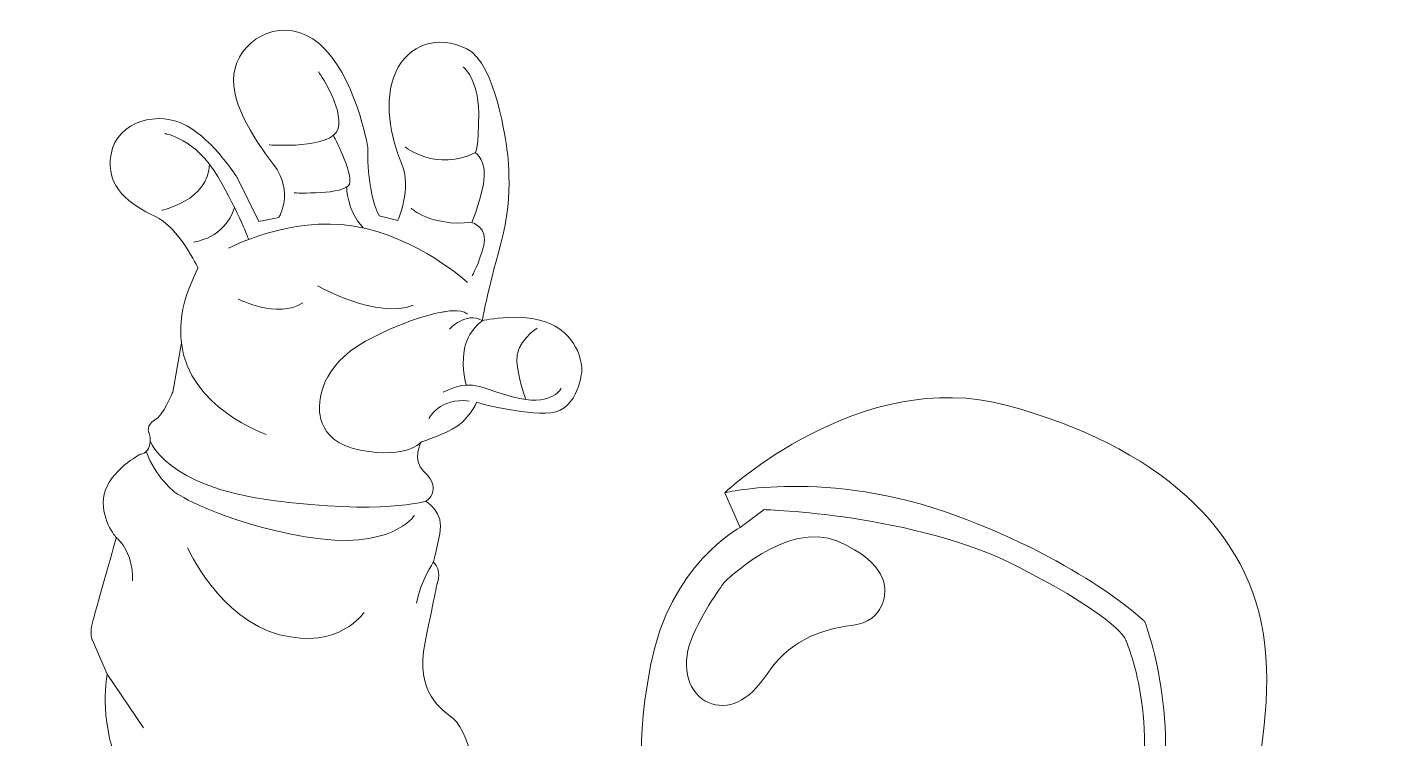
# Model space of a CAD drawing. Header units: centimetres. Extents: x -65 to 125, y -59 to 116.
# Drawn here: x 19.406 to 24.304, y 10.398 to 12.936 of the extents above; entities that cross this region are included whole.
import ezdxf

# ---------------------------------------------------------------- set-up
doc = ezdxf.new("R2010")
doc.units = ezdxf.units.CM
doc.header["$MEASUREMENT"] = 0
doc.layers.add('layer 1', color=7, linetype='Continuous')

msp = doc.modelspace()

# ---------------------------------------------------------------- linework, layer by layer
at = {"layer": 'layer 1', "color": 250, "lineweight": 9}
msp.add_open_spline([(-27.41654, 31.46228), (-27.41654, 31.46228), (26.77014, 31.46228), (26.77014, 31.46228), (26.77014, 31.46228), (26.77014, 31.46228), (26.77014, -20.81939), (26.77014, -20.81939), (26.77014, -20.81939), (26.77014, -20.81939), (-27.41654, -20.81939), (-27.41654, -20.81939), (-27.41654, -20.81939), (-27.41654, -20.81939), (-27.41654, 31.46228), (-27.41654, 31.46228)], degree=3, knots=[0, 0, 0, 0, 0.2, 0.2, 0.2, 0.2, 0.4, 0.4, 0.4, 0.4, 0.6, 0.6, 0.6, 0.6, 1, 1, 1, 1], dxfattribs=at)
at = {"layer": 'layer 1', "color": 142, "lineweight": 9}
for points, knots in [([(20.14705, 12.79043), (20.14705, 12.79043), (20.14705, 12.79043), (20.14705, 12.79043), (20.14705, 12.79043), (20.17424, 12.89835), (20.32154, 12.98558), (20.44878, 12.87702)], [0, 0, 0, 0, 0.3333333, 0.3333333, 0.3333333, 0.3333333, 1, 1, 1, 1]), ([(20.72066, 12.77603), (20.72066, 12.77603), (20.72066, 12.77603), (20.72066, 12.77603), (20.72066, 12.77603), (20.76627, 12.87715), (20.86978, 12.91003), (20.97455, 12.85999)], [0, 0, 0, 0, 0.3333333, 0.3333333, 0.3333333, 0.3333333, 1, 1, 1, 1]), ([(20.44878, 12.87702), (20.44878, 12.87702), (20.44878, 12.87702), (20.44878, 12.87702), (20.44878, 12.87702), (20.57603, 12.76846), (20.62107, 12.50979), (20.62107, 12.50979)], [0, 0, 0, 0, 0.3333333, 0.3333333, 0.3333333, 0.3333333, 1, 1, 1, 1]), ([(20.97455, 12.85999), (20.97455, 12.85999), (20.97455, 12.85999), (20.97455, 12.85999), (20.97455, 12.85999), (21.07932, 12.80996), (21.11667, 12.50947), (21.11667, 12.50947)], [0, 0, 0, 0, 0.3333333, 0.3333333, 0.3333333, 0.3333333, 1, 1, 1, 1]), ([(20.30294, 12.25722), (20.30294, 12.25722), (20.30294, 12.25722), (20.30294, 12.25722), (20.30294, 12.25722), (20.30294, 12.25722), (20.36032, 12.34842), (20.28491, 12.44684), (20.28491, 12.44684), (20.28491, 12.44684), (20.28491, 12.44684), (20.28491, 12.44684), (20.28491, 12.44684), (20.2095, 12.54526), (20.11985, 12.68251), (20.14705, 12.79043)], [0, 0, 0, 0, 0.2, 0.2, 0.2, 0.2, 0.4, 0.4, 0.4, 0.4, 0.6, 0.6, 0.6, 0.6, 1, 1, 1, 1]), ([(20.74108, 12.45191), (20.74108, 12.45191), (20.74108, 12.45191), (20.74108, 12.45191), (20.74108, 12.45191), (20.70259, 12.54438), (20.67504, 12.67492), (20.72066, 12.77603)], [0, 0, 0, 0, 0.3333333, 0.3333333, 0.3333333, 0.3333333, 1, 1, 1, 1]), ([(19.86103, 12.26227), (19.86103, 12.26227), (19.86103, 12.26227), (19.86103, 12.26227), (19.86103, 12.26227), (19.77554, 12.30175), (19.68222, 12.36495), (19.70444, 12.48409), (19.70444, 12.48409), (19.70444, 12.48409), (19.70444, 12.48409), (19.70444, 12.48409), (19.70444, 12.48409), (19.72666, 12.60323), (19.87618, 12.64093), (19.97488, 12.58529)], [0, 0, 0, 0, 0.2, 0.2, 0.2, 0.2, 0.4, 0.4, 0.4, 0.4, 0.6, 0.6, 0.6, 0.6, 1, 1, 1, 1]), ([(19.97488, 12.58529), (19.97488, 12.58529), (19.97488, 12.58529), (19.97488, 12.58529), (19.97488, 12.58529), (20.07357, 12.52964), (20.15453, 12.40038), (20.15453, 12.40038)], [0, 0, 0, 0, 0.3333333, 0.3333333, 0.3333333, 0.3333333, 1, 1, 1, 1]), ([(20.62107, 12.50979), (20.62107, 12.50979), (20.62107, 12.50979), (20.62107, 12.50979), (20.62107, 12.50979), (20.62107, 12.50979), (20.61459, 12.35558), (20.66156, 12.26401)], [0, 0, 0, 0, 0.3333333, 0.3333333, 0.3333333, 0.3333333, 1, 1, 1, 1]), ([(21.11667, 12.50947), (21.11667, 12.50947), (21.11667, 12.50947), (21.11667, 12.50947), (21.11667, 12.50947), (21.11667, 12.50947), (21.14619, 12.34302), (21.09622, 12.16507)], [0, 0, 0, 0, 0.3333333, 0.3333333, 0.3333333, 0.3333333, 1, 1, 1, 1]), ([(20.15453, 12.40038), (20.15453, 12.40038), (20.15453, 12.40038), (20.15453, 12.40038), (20.15453, 12.40038), (20.15453, 12.40038), (20.23238, 12.24355), (20.23238, 12.24355)], [0, 0, 0, 0, 0.3333333, 0.3333333, 0.3333333, 0.3333333, 1, 1, 1, 1]), ([(20.01478, 12.07771), (20.01478, 12.07771), (20.01478, 12.07771), (20.01478, 12.07771), (20.01478, 12.07771), (20.01478, 12.07771), (19.94651, 12.22278), (19.86103, 12.26227)], [0, 0, 0, 0, 0.3333333, 0.3333333, 0.3333333, 0.3333333, 1, 1, 1, 1]), ([(20.23238, 12.24355), (20.23238, 12.24355), (20.23238, 12.24355), (20.23238, 12.24355), (20.23238, 12.24355), (20.23238, 12.24355), (20.30294, 12.25722), (20.30294, 12.25722)], [0, 0, 0, 0, 0.3333333, 0.3333333, 0.3333333, 0.3333333, 1, 1, 1, 1]), ([(21.09622, 12.16507), (21.09622, 12.16507), (21.09622, 12.16507), (21.09622, 12.16507), (21.09622, 12.16507), (21.04626, 11.98712), (21.02983, 11.88959), (21.02983, 11.88959)], [0, 0, 0, 0, 0.3333333, 0.3333333, 0.3333333, 0.3333333, 1, 1, 1, 1]), ([(19.95612, 11.80981), (19.95612, 11.80981), (19.95612, 11.80981), (19.95612, 11.80981), (19.95612, 11.80981), (19.95612, 11.80981), (19.9481, 11.86956), (19.96065, 11.93144), (19.96065, 11.93144), (19.96065, 11.93144), (19.96065, 11.93144), (19.96065, 11.93144), (19.96065, 11.93144), (19.9732, 11.99332), (20.01478, 12.07771), (20.01478, 12.07771)], [0, 0, 0, 0, 0.2, 0.2, 0.2, 0.2, 0.4, 0.4, 0.4, 0.4, 0.6, 0.6, 0.6, 0.6, 1, 1, 1, 1]), ([(21.02983, 11.88959), (21.02983, 11.88959), (21.02983, 11.88959), (21.02983, 11.88959), (21.02983, 11.88959), (21.02983, 11.88959), (21.19273, 11.92643), (21.29004, 11.86993)], [0, 0, 0, 0, 0.3333333, 0.3333333, 0.3333333, 0.3333333, 1, 1, 1, 1]), ([(21.29004, 11.86993), (21.29004, 11.86993), (21.29004, 11.86993), (21.29004, 11.86993), (21.29004, 11.86993), (21.38736, 11.81344), (21.38543, 11.71242), (21.38543, 11.71242)], [0, 0, 0, 0, 0.3333333, 0.3333333, 0.3333333, 0.3333333, 1, 1, 1, 1]), ([(19.9245, 11.63451), (19.9245, 11.63451), (19.9245, 11.63451), (19.9245, 11.63451), (19.9245, 11.63451), (19.9245, 11.63451), (19.95612, 11.80981), (19.95612, 11.80981)], [0, 0, 0, 0, 0.3333333, 0.3333333, 0.3333333, 0.3333333, 1, 1, 1, 1]), ([(21.38543, 11.71242), (21.38543, 11.71242), (21.38543, 11.71242), (21.38543, 11.71242), (21.38543, 11.71242), (21.38543, 11.71242), (21.37495, 11.57097), (21.27458, 11.56094), (21.27458, 11.56094), (21.27458, 11.56094), (21.27458, 11.56094), (21.27458, 11.56094), (21.27458, 11.56094), (21.17421, 11.55091), (21.00965, 11.59765), (21.00965, 11.59765)], [0, 0, 0, 0, 0.2, 0.2, 0.2, 0.2, 0.4, 0.4, 0.4, 0.4, 0.6, 0.6, 0.6, 0.6, 1, 1, 1, 1]), ([(21.89584, 11.27517), (21.89584, 11.27517), (21.89584, 11.27517), (21.89584, 11.27517), (21.89584, 11.27517), (21.89584, 11.27517), (22.37698, 11.72919), (22.90326, 11.58701)], [0, 0, 0, 0, 0.3333333, 0.3333333, 0.3333333, 0.3333333, 1, 1, 1, 1]), ([(19.86009, 11.53379), (19.86009, 11.53379), (19.86009, 11.53379), (19.86009, 11.53379), (19.86009, 11.53379), (19.89112, 11.54992), (19.9245, 11.63451), (19.9245, 11.63451)], [0, 0, 0, 0, 0.3333333, 0.3333333, 0.3333333, 0.3333333, 1, 1, 1, 1]), ([(21.00965, 11.59765), (21.00965, 11.59765), (21.00965, 11.59765), (21.00965, 11.59765), (21.00965, 11.59765), (21.00965, 11.59765), (20.97865, 11.53018), (20.92283, 11.50174)], [0, 0, 0, 0, 0.3333333, 0.3333333, 0.3333333, 0.3333333, 1, 1, 1, 1]), ([(22.90326, 11.58701), (22.90326, 11.58701), (22.90326, 11.58701), (22.90326, 11.58701), (22.90326, 11.58701), (23.42954, 11.44482), (23.77849, 11.14948), (23.82378, 10.73025)], [0, 0, 0, 0, 0.3333333, 0.3333333, 0.3333333, 0.3333333, 1, 1, 1, 1]), ([(19.83904, 11.4905), (19.83904, 11.4905), (19.83904, 11.4905), (19.83904, 11.4905), (19.83904, 11.4905), (19.83904, 11.4905), (19.82906, 11.51767), (19.86009, 11.53379)], [0, 0, 0, 0, 0.3333333, 0.3333333, 0.3333333, 0.3333333, 1, 1, 1, 1]), ([(19.8418, 11.44322), (19.8418, 11.44322), (19.8418, 11.44322), (19.8418, 11.44322), (19.8418, 11.44322), (19.84975, 11.47376), (19.83904, 11.4905), (19.83904, 11.4905)], [0, 0, 0, 0, 0.3333333, 0.3333333, 0.3333333, 0.3333333, 1, 1, 1, 1]), ([(20.92283, 11.50174), (20.92283, 11.50174), (20.92283, 11.50174), (20.92283, 11.50174), (20.92283, 11.50174), (20.867, 11.47331), (20.81163, 11.45656), (20.81163, 11.45656)], [0, 0, 0, 0, 0.3333333, 0.3333333, 0.3333333, 0.3333333, 1, 1, 1, 1]), ([(19.80908, 11.41276), (19.80908, 11.41276), (19.80908, 11.41276), (19.80908, 11.41276), (19.80908, 11.41276), (19.80908, 11.41276), (19.83384, 11.41268), (19.8418, 11.44322)], [0, 0, 0, 0, 0.3333333, 0.3333333, 0.3333333, 0.3333333, 1, 1, 1, 1]), ([(20.81163, 11.45656), (20.81163, 11.45656), (20.81163, 11.45656), (20.81163, 11.45656), (20.81163, 11.45656), (20.81163, 11.45656), (20.77684, 11.39178), (20.82044, 11.35236), (20.82044, 11.35236), (20.82044, 11.35236), (20.82044, 11.35236), (20.82044, 11.35236), (20.82044, 11.35236), (20.86404, 11.31294), (20.85405, 11.28495), (20.85405, 11.28495)], [0, 0, 0, 0, 0.2, 0.2, 0.2, 0.2, 0.4, 0.4, 0.4, 0.4, 0.6, 0.6, 0.6, 0.6, 1, 1, 1, 1]), ([(19.68035, 11.27032), (19.68035, 11.27032), (19.68035, 11.27032), (19.68035, 11.27032), (19.68035, 11.27032), (19.69939, 11.35423), (19.80908, 11.41276), (19.80908, 11.41276)], [0, 0, 0, 0, 0.3333333, 0.3333333, 0.3333333, 0.3333333, 1, 1, 1, 1]), ([(19.72312, 11.11486), (19.72312, 11.11486), (19.72312, 11.11486), (19.72312, 11.11486), (19.72312, 11.11486), (19.72312, 11.11486), (19.6613, 11.1864), (19.68035, 11.27032)], [0, 0, 0, 0, 0.3333333, 0.3333333, 0.3333333, 0.3333333, 1, 1, 1, 1]), ([(20.85405, 11.28495), (20.85405, 11.28495), (20.85405, 11.28495), (20.85405, 11.28495), (20.85405, 11.28495), (20.85405, 11.28495), (20.85026, 11.25576), (20.8281, 11.24458)], [0, 0, 0, 0, 0.3333333, 0.3333333, 0.3333333, 0.3333333, 1, 1, 1, 1]), ([(20.87862, 11.12854), (20.87862, 11.12854), (20.87862, 11.12854), (20.87862, 11.12854), (20.87862, 11.12854), (20.86204, 11.04993), (20.85542, 11.02733), (20.85542, 11.02733)], [0, 0, 0, 0, 0.3333333, 0.3333333, 0.3333333, 0.3333333, 1, 1, 1, 1]), ([(19.64046, 10.82088), (19.64046, 10.82088), (19.64046, 10.82088), (19.64046, 10.82088), (19.64046, 10.82088), (19.65533, 10.87276), (19.72312, 11.11486), (19.72312, 11.11486)], [0, 0, 0, 0, 0.3333333, 0.3333333, 0.3333333, 0.3333333, 1, 1, 1, 1]), ([(20.86967, 10.95427), (20.86967, 10.95427), (20.86967, 10.95427), (20.86967, 10.95427), (20.86967, 10.95427), (20.86967, 10.95427), (20.88738, 10.99838), (20.85542, 11.02733)], [0, 0, 0, 0, 0.3333333, 0.3333333, 0.3333333, 0.3333333, 1, 1, 1, 1]), ([(20.8257, 10.74124), (20.8257, 10.74124), (20.8257, 10.74124), (20.8257, 10.74124), (20.8257, 10.74124), (20.86255, 10.92353), (20.86967, 10.95427), (20.86967, 10.95427)], [0, 0, 0, 0, 0.3333333, 0.3333333, 0.3333333, 0.3333333, 1, 1, 1, 1]), ([(19.63787, 10.74894), (19.63787, 10.74894), (19.63787, 10.74894), (19.63787, 10.74894), (19.63787, 10.74894), (19.63787, 10.74894), (19.6256, 10.769), (19.64046, 10.82088)], [0, 0, 0, 0, 0.3333333, 0.3333333, 0.3333333, 0.3333333, 1, 1, 1, 1]), ([(19.69107, 10.62696), (19.69107, 10.62696), (19.69107, 10.62696), (19.69107, 10.62696), (19.69107, 10.62696), (19.69107, 10.62696), (19.63787, 10.74894), (19.63787, 10.74894)], [0, 0, 0, 0, 0.3333333, 0.3333333, 0.3333333, 0.3333333, 1, 1, 1, 1]), ([(20.98396, 10.35497), (20.98396, 10.35497), (20.98396, 10.35497), (20.98396, 10.35497), (20.98396, 10.35497), (20.98396, 10.35497), (20.9632, 10.44022), (20.92454, 10.47078), (20.92454, 10.47078), (20.92454, 10.47078), (20.92454, 10.47078), (20.92454, 10.47078), (20.92454, 10.47078), (20.88588, 10.50134), (20.78884, 10.55895), (20.8257, 10.74124)], [0, 0, 0, 0, 0.2, 0.2, 0.2, 0.2, 0.4, 0.4, 0.4, 0.4, 0.6, 0.6, 0.6, 0.6, 1, 1, 1, 1]), ([(23.82378, 10.73025), (23.82378, 10.73025), (23.82378, 10.73025), (23.82378, 10.73025), (23.82378, 10.73025), (23.86906, 10.31103), (23.65634, 9.77577), (23.65634, 9.77577)], [0, 0, 0, 0, 0.3333333, 0.3333333, 0.3333333, 0.3333333, 1, 1, 1, 1]), ([(21.63043, 10.65805), (21.63043, 10.65805), (21.63043, 10.65805), (21.63043, 10.65805), (21.63043, 10.65805), (21.56226, 10.29685), (21.62151, 10.19997), (21.62151, 10.19997)], [0, 0, 0, 0, 0.3333333, 0.3333333, 0.3333333, 0.3333333, 1, 1, 1, 1]), ([(19.72856, 10.30757), (19.72856, 10.30757), (19.72856, 10.30757), (19.72856, 10.30757), (19.72856, 10.30757), (19.65983, 10.47282), (19.69107, 10.62696), (19.69107, 10.62696)], [0, 0, 0, 0, 0.3333333, 0.3333333, 0.3333333, 0.3333333, 1, 1, 1, 1])]:
    msp.add_open_spline(points, degree=3, knots=knots, dxfattribs=at)
at = {"layer": 'layer 1', "color": 242, "lineweight": 9}
for points in [[(20.96102, 12.79501), (20.96102, 12.79501), (21.01645, 12.7557), (21.01696, 12.63048)], [(20.44475, 12.77783), (20.44475, 12.77783), (20.53458, 12.65116), (20.51519, 12.57558)], [(19.89706, 12.55698), (19.89706, 12.55698), (20.00629, 12.5401), (20.08563, 12.40415)], [(20.75419, 12.50972), (20.75419, 12.50972), (20.8682, 12.4197), (21.00535, 12.48931)], [(19.88547, 12.28364), (19.88547, 12.28364), (20.05293, 12.31782), (20.0556, 12.44866)], [(20.35826, 12.34552), (20.35826, 12.34552), (20.5417, 12.3379), (20.55583, 12.37697)], [(20.54559, 12.36576), (20.54559, 12.36576), (20.54549, 12.28476), (20.60433, 12.22057)], [(19.99968, 12.16997), (19.99968, 12.16997), (20.11242, 12.18232), (20.14521, 12.29391)], [(20.12425, 12.1482), (20.12425, 12.1482), (20.34336, 12.26414), (20.57157, 12.22685)], [(20.77692, 12.29065), (20.77692, 12.29065), (20.84259, 12.22525), (20.99244, 12.23988)], [(20.4412, 12.01398), (20.4412, 12.01398), (20.65621, 11.89254), (20.78321, 11.94453)], [(20.15833, 11.96651), (20.15833, 11.96651), (20.29891, 11.89369), (20.38884, 11.95344)], [(20.91248, 11.85908), (20.91248, 11.85908), (20.97213, 11.92335), (21.02983, 11.88959)], [(21.02983, 11.88959), (21.02983, 11.88959), (21.01749, 11.88085), (21.00344, 11.86431)], [(21.22605, 11.86258), (21.22605, 11.86258), (21.14688, 11.81322), (21.15333, 11.74204)], [(20.25787, 11.48345), (20.25787, 11.48345), (19.98132, 11.57824), (19.95612, 11.80981)], [(20.83922, 11.54041), (20.83922, 11.54041), (20.87865, 11.61588), (20.98283, 11.60257)], [(21.31134, 11.64849), (21.30973, 11.6418), (21.27044, 11.58165), (21.14076, 11.61644)], [(19.8446, 11.46042), (19.8446, 11.46042), (19.89464, 11.29838), (20.2824, 11.24741)], [(20.81163, 11.45656), (20.81163, 11.45656), (20.76531, 11.39538), (20.59475, 11.42704)], [(21.89584, 11.27517), (21.89584, 11.27517), (22.26032, 11.36249), (22.71892, 11.19414)], [(20.78761, 11.19409), (20.78761, 11.19409), (20.70552, 11.06401), (20.39759, 11.11816)], [(21.89288, 10.95419), (21.89288, 10.95419), (22.11469, 11.17922), (22.299, 11.10176)], [(21.95088, 11.15098), (21.95088, 11.15098), (22.03588, 11.21482), (22.03588, 11.21482)], [(19.72312, 11.11486), (19.72312, 11.11486), (19.78333, 11.0715), (19.78148, 10.96101)], [(19.97748, 11.07898), (19.97748, 11.07898), (20.09178, 10.82367), (20.30623, 10.76845)], [(20.85542, 11.02733), (20.85542, 11.02733), (20.81073, 10.96194), (20.79473, 10.88083)], [(19.69107, 10.62696), (19.69107, 10.62696), (19.82015, 10.43599), (19.82015, 10.43599)]]:
    msp.add_open_spline(points, degree=3, dxfattribs=at)
for points, knots in [([(21.01696, 12.63048), (21.01696, 12.63048), (21.01696, 12.63048), (21.01696, 12.63048), (21.01696, 12.63048), (21.01746, 12.50527), (21.00535, 12.48931), (21.00535, 12.48931)], [0, 0, 0, 0, 0.3333333, 0.3333333, 0.3333333, 0.3333333, 1, 1, 1, 1]), ([(20.51519, 12.57558), (20.51519, 12.57558), (20.51519, 12.57558), (20.51519, 12.57558), (20.51519, 12.57558), (20.4958, 12.50001), (20.2686, 12.51701), (20.2686, 12.51701)], [0, 0, 0, 0, 0.3333333, 0.3333333, 0.3333333, 0.3333333, 1, 1, 1, 1]), ([(20.55583, 12.37697), (20.55583, 12.37697), (20.55583, 12.37697), (20.55583, 12.37697), (20.55583, 12.37697), (20.56997, 12.41605), (20.49806, 12.55057), (20.49806, 12.55057)], [0, 0, 0, 0, 0.3333333, 0.3333333, 0.3333333, 0.3333333, 1, 1, 1, 1]), ([(21.00535, 12.48931), (21.00535, 12.48931), (21.00535, 12.48931), (21.00535, 12.48931), (21.00535, 12.48931), (21.00535, 12.48931), (21.05013, 12.45964), (21.03358, 12.3763)], [0, 0, 0, 0, 0.3333333, 0.3333333, 0.3333333, 0.3333333, 1, 1, 1, 1]), ([(20.08563, 12.40415), (20.08563, 12.40415), (20.08563, 12.40415), (20.08563, 12.40415), (20.08563, 12.40415), (20.16497, 12.2682), (20.19558, 12.1792), (20.19558, 12.1792)], [0, 0, 0, 0, 0.3333333, 0.3333333, 0.3333333, 0.3333333, 1, 1, 1, 1]), ([(21.03358, 12.3763), (21.03358, 12.3763), (21.03358, 12.3763), (21.03358, 12.3763), (21.03358, 12.3763), (21.01703, 12.29296), (20.99244, 12.23988), (20.99244, 12.23988)], [0, 0, 0, 0, 0.3333333, 0.3333333, 0.3333333, 0.3333333, 1, 1, 1, 1]), ([(20.57157, 12.22685), (20.57157, 12.22685), (20.57157, 12.22685), (20.57157, 12.22685), (20.57157, 12.22685), (20.79978, 12.18955), (20.97731, 12.02521), (20.97731, 12.02521)], [0, 0, 0, 0, 0.3333333, 0.3333333, 0.3333333, 0.3333333, 1, 1, 1, 1]), ([(20.99244, 12.23988), (20.99244, 12.23988), (20.99244, 12.23988), (20.99244, 12.23988), (20.99244, 12.23988), (20.99244, 12.23988), (21.05186, 12.22203), (21.03515, 12.1576)], [0, 0, 0, 0, 0.3333333, 0.3333333, 0.3333333, 0.3333333, 1, 1, 1, 1]), ([(21.03515, 12.1576), (21.03515, 12.1576), (21.03515, 12.1576), (21.03515, 12.1576), (21.03515, 12.1576), (21.01845, 12.09318), (20.99378, 12.04956), (20.99378, 12.04956)], [0, 0, 0, 0, 0.3333333, 0.3333333, 0.3333333, 0.3333333, 1, 1, 1, 1]), ([(20.61289, 11.81564), (20.61289, 11.81564), (20.61289, 11.81564), (20.61289, 11.81564), (20.61289, 11.81564), (20.77852, 11.90553), (20.89192, 11.92068), (20.89192, 11.92068)], [0, 0, 0, 0, 0.3333333, 0.3333333, 0.3333333, 0.3333333, 1, 1, 1, 1]), ([(20.89192, 11.92068), (20.89192, 11.92068), (20.89192, 11.92068), (20.89192, 11.92068), (20.89192, 11.92068), (20.89192, 11.92068), (20.9519, 11.93454), (20.97741, 11.91306)], [0, 0, 0, 0, 0.3333333, 0.3333333, 0.3333333, 0.3333333, 1, 1, 1, 1]), ([(21.00344, 11.86431), (21.00344, 11.86431), (21.00344, 11.86431), (21.00344, 11.86431), (21.00344, 11.86431), (20.98797, 11.84612), (20.97041, 11.81849), (20.96488, 11.78274)], [0, 0, 0, 0, 0.3333333, 0.3333333, 0.3333333, 0.3333333, 1, 1, 1, 1]), ([(20.45003, 11.59527), (20.45003, 11.59527), (20.45003, 11.59527), (20.45003, 11.59527), (20.45003, 11.59527), (20.45003, 11.59527), (20.44725, 11.72575), (20.61289, 11.81564)], [0, 0, 0, 0, 0.3333333, 0.3333333, 0.3333333, 0.3333333, 1, 1, 1, 1]), ([(20.96488, 11.78274), (20.96488, 11.78274), (20.96488, 11.78274), (20.96488, 11.78274), (20.96488, 11.78274), (20.95433, 11.71448), (20.97277, 11.65941), (20.97277, 11.65941)], [0, 0, 0, 0, 0.3333333, 0.3333333, 0.3333333, 0.3333333, 1, 1, 1, 1]), ([(21.15333, 11.74204), (21.15333, 11.74204), (21.15333, 11.74204), (21.15333, 11.74204), (21.15333, 11.74204), (21.15978, 11.67086), (21.18547, 11.60753), (21.18547, 11.60753)], [0, 0, 0, 0, 0.3333333, 0.3333333, 0.3333333, 0.3333333, 1, 1, 1, 1]), ([(21.14076, 11.61644), (21.14076, 11.61644), (21.14076, 11.61644), (21.14076, 11.61644), (21.14076, 11.61644), (21.01107, 11.65123), (20.99772, 11.68395), (20.89018, 11.63435)], [0, 0, 0, 0, 0.3333333, 0.3333333, 0.3333333, 0.3333333, 1, 1, 1, 1]), ([(20.59475, 11.42704), (20.59475, 11.42704), (20.59475, 11.42704), (20.59475, 11.42704), (20.59475, 11.42704), (20.4242, 11.45871), (20.45003, 11.59527), (20.45003, 11.59527)], [0, 0, 0, 0, 0.3333333, 0.3333333, 0.3333333, 0.3333333, 1, 1, 1, 1]), ([(19.93491, 11.27452), (19.93491, 11.27452), (19.93491, 11.27452), (19.93491, 11.27452), (19.93491, 11.27452), (19.93491, 11.27452), (19.85995, 11.33269), (19.83047, 11.42241)], [0, 0, 0, 0, 0.3333333, 0.3333333, 0.3333333, 0.3333333, 1, 1, 1, 1]), ([(20.39759, 11.11816), (20.39759, 11.11816), (20.39759, 11.11816), (20.39759, 11.11816), (20.39759, 11.11816), (20.08965, 11.17232), (19.93491, 11.27452), (19.93491, 11.27452)], [0, 0, 0, 0, 0.3333333, 0.3333333, 0.3333333, 0.3333333, 1, 1, 1, 1]), ([(20.2824, 11.24741), (20.2824, 11.24741), (20.2824, 11.24741), (20.2824, 11.24741), (20.2824, 11.24741), (20.67017, 11.19644), (20.8281, 11.24458), (20.8281, 11.24458)], [0, 0, 0, 0, 0.3333333, 0.3333333, 0.3333333, 0.3333333, 1, 1, 1, 1]), ([(22.03588, 11.21482), (22.03588, 11.21482), (22.03588, 11.21482), (22.03588, 11.21482), (22.03588, 11.21482), (22.03588, 11.21482), (22.57416, 11.20072), (22.94474, 11.00992)], [0, 0, 0, 0, 0.3333333, 0.3333333, 0.3333333, 0.3333333, 1, 1, 1, 1]), ([(22.71892, 11.19414), (22.71892, 11.19414), (22.71892, 11.19414), (22.71892, 11.19414), (22.71892, 11.19414), (23.17752, 11.02578), (23.39469, 10.81531), (23.39469, 10.81531)], [0, 0, 0, 0, 0.3333333, 0.3333333, 0.3333333, 0.3333333, 1, 1, 1, 1]), ([(22.299, 11.10176), (22.299, 11.10176), (22.299, 11.10176), (22.299, 11.10176), (22.299, 11.10176), (22.48331, 11.0243), (22.46634, 10.92454), (22.46634, 10.92454)], [0, 0, 0, 0, 0.3333333, 0.3333333, 0.3333333, 0.3333333, 1, 1, 1, 1]), ([(22.94474, 11.00992), (22.94474, 11.00992), (22.94474, 11.00992), (22.94474, 11.00992), (22.94474, 11.00992), (23.31533, 10.81911), (23.32764, 10.74771), (23.32764, 10.74771)], [0, 0, 0, 0, 0.3333333, 0.3333333, 0.3333333, 0.3333333, 1, 1, 1, 1]), ([(21.83696, 10.52631), (21.83696, 10.52631), (21.83696, 10.52631), (21.83696, 10.52631), (21.83696, 10.52631), (21.76827, 10.55467), (21.73686, 10.64957), (21.77497, 10.74895), (21.77497, 10.74895), (21.77497, 10.74895), (21.77497, 10.74895), (21.77497, 10.74895), (21.77497, 10.74895), (21.81308, 10.84833), (21.89288, 10.95419), (21.89288, 10.95419)], [0, 0, 0, 0, 0.2, 0.2, 0.2, 0.2, 0.4, 0.4, 0.4, 0.4, 0.6, 0.6, 0.6, 0.6, 1, 1, 1, 1]), ([(22.46634, 10.92454), (22.46634, 10.92454), (22.46634, 10.92454), (22.46634, 10.92454), (22.46634, 10.92454), (22.46634, 10.92454), (22.47338, 10.81664), (22.34941, 10.80168)], [0, 0, 0, 0, 0.3333333, 0.3333333, 0.3333333, 0.3333333, 1, 1, 1, 1]), ([(20.30623, 10.76845), (20.30623, 10.76845), (20.30623, 10.76845), (20.30623, 10.76845), (20.30623, 10.76845), (20.52068, 10.71323), (20.60746, 10.84808), (20.60746, 10.84808)], [0, 0, 0, 0, 0.3333333, 0.3333333, 0.3333333, 0.3333333, 1, 1, 1, 1]), ([(22.34941, 10.80168), (22.34941, 10.80168), (22.34941, 10.80168), (22.34941, 10.80168), (22.34941, 10.80168), (22.22543, 10.78671), (22.11899, 10.73683), (22.04866, 10.63106), (22.04866, 10.63106), (22.04866, 10.63106), (22.04866, 10.63106), (22.04866, 10.63106), (22.04866, 10.63106), (21.97833, 10.52529), (21.90565, 10.49796), (21.83696, 10.52631)], [0, 0, 0, 0, 0.2, 0.2, 0.2, 0.2, 0.4, 0.4, 0.4, 0.4, 0.6, 0.6, 0.6, 0.6, 1, 1, 1, 1]), ([(23.39469, 10.81531), (23.39469, 10.81531), (23.39469, 10.81531), (23.39469, 10.81531), (23.39469, 10.81531), (23.39469, 10.81531), (23.53722, 10.44698), (23.4269, 10.06762)], [0, 0, 0, 0, 0.3333333, 0.3333333, 0.3333333, 0.3333333, 1, 1, 1, 1]), ([(23.32764, 10.74771), (23.32764, 10.74771), (23.32764, 10.74771), (23.32764, 10.74771), (23.32764, 10.74771), (23.32764, 10.74771), (23.4593, 10.44691), (23.35259, 10.10208), (23.35259, 10.10208), (23.35259, 10.10208), (23.35259, 10.10208), (23.35259, 10.10208), (23.35259, 10.10208), (23.24588, 9.75725), (23.06557, 9.62605), (23.06557, 9.62605)], [0, 0, 0, 0, 0.2, 0.2, 0.2, 0.2, 0.4, 0.4, 0.4, 0.4, 0.6, 0.6, 0.6, 0.6, 1, 1, 1, 1])]:
    msp.add_open_spline(points, degree=3, knots=knots, dxfattribs=at)
at = {"layer": 'layer 1', "color": 142, "lineweight": 9}
for points in [[(20.72834, 12.24733), (20.72834, 12.24733), (20.77957, 12.35943), (20.74108, 12.45191)], [(20.72834, 12.24733), (20.72834, 12.24733), (20.66156, 12.26401), (20.66156, 12.26401)], [(21.95088, 11.15098), (21.95088, 11.15098), (21.89584, 11.27517), (21.89584, 11.27517)], [(20.8281, 11.24458), (20.8281, 11.24458), (20.89521, 11.20715), (20.87862, 11.12854)], [(21.95088, 11.15098), (21.95088, 11.15098), (21.6986, 11.01925), (21.63043, 10.65805)]]:
    msp.add_open_spline(points, degree=3, dxfattribs=at)

doc.saveas('drawing.dxf')
